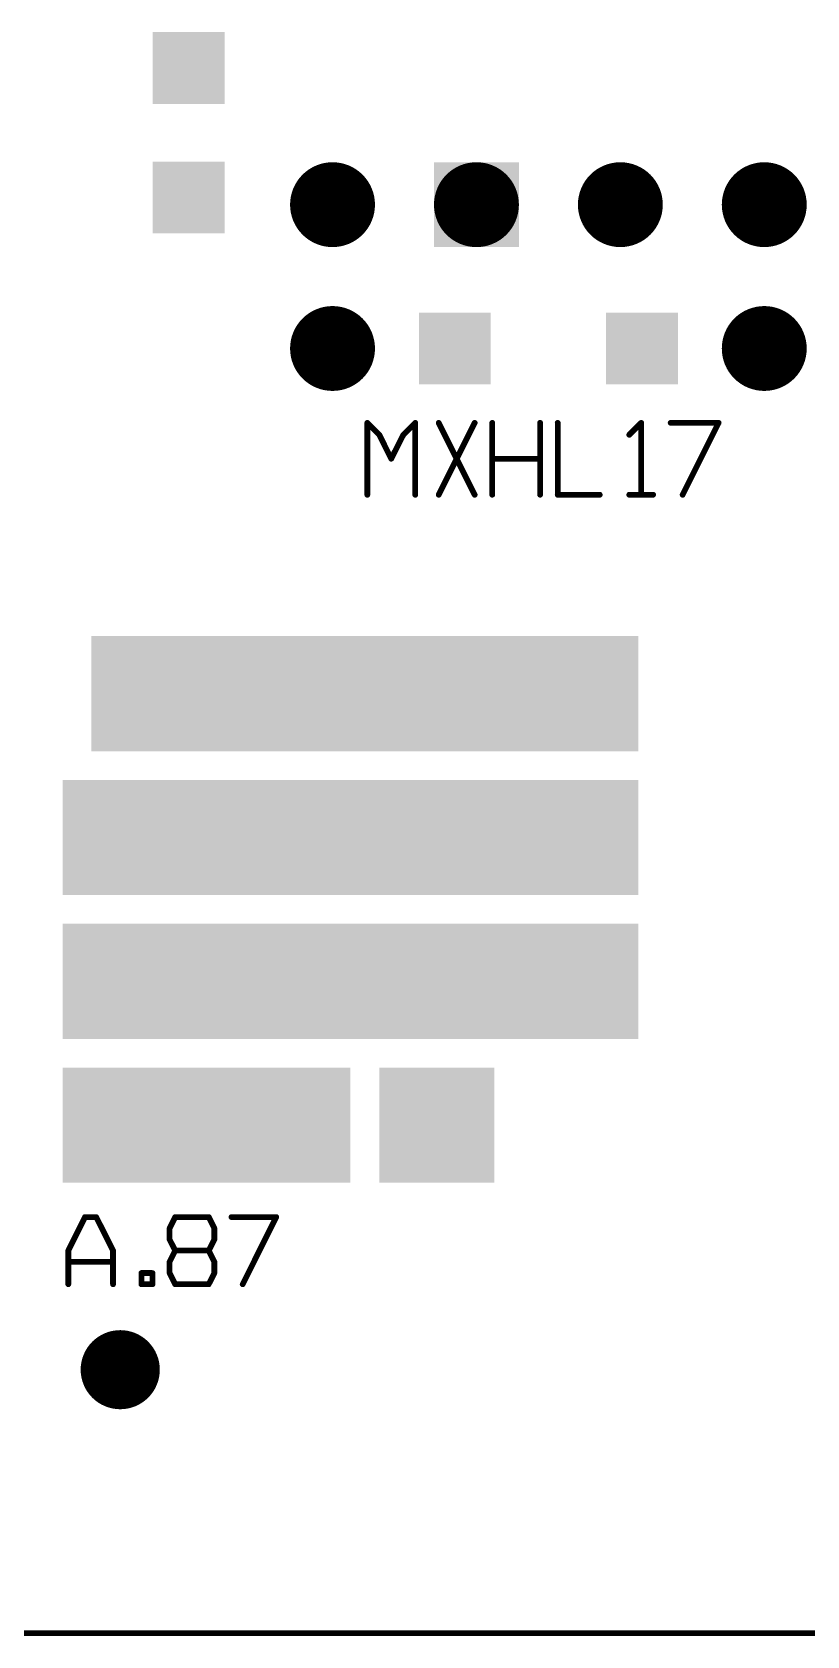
# Model space of a CAD drawing. Header units: millimetres. Extents: x 451 to 799, y 260 to 388.
# Drawn here: x 570.55 to 584.23, y 259.67 to 287.99 of the extents above; entities that cross this region are included whole.
import ezdxf

# ---------------------------------------------------------------- set-up
doc = ezdxf.new("R2010")
doc.units = ezdxf.units.MM
for name, color, linetype in [('3_A_', 4, 'Continuous'), ('4_A_', 54, 'Continuous'), ('5_A_', 7, 'Continuous'), ('8_A_', 3, 'Continuous')]:
    doc.layers.add(name, color=color, linetype=linetype)

# ---------------------------------------------------------------- blocks, each defined once
blk = doc.blocks.new('D11SQUARE2_032X2_032')
blk.add_solid([(-1.016, -1.016), (1.016, -1.016), (-1.016, 1.016), (1.016, 1.016)])
blk = doc.blocks.new('D12RECTANGLE5_08X2_032')
blk.add_solid([(-2.54, -1.016), (2.54, -1.016), (-2.54, 1.016), (2.54, 1.016)])
blk = doc.blocks.new('D13RECTANGLE9_652X2_032')
blk.add_solid([(-4.826, -1.016), (4.826, -1.016), (-4.826, 1.016), (4.826, 1.016)])
blk = doc.blocks.new('D14RECTANGLE10_16X2_032')
blk.add_solid([(-5.08, -1.016), (5.08, -1.016), (-5.08, 1.016), (5.08, 1.016)])
blk = doc.blocks.new('D21ROUND1_397X1_397')
blk.add_lwpolyline([(0.34925, 0, 0.6985, 0.6985, 1), (-0.34925, 0, 0.6985, 0.6985, 1), (0.34925, 0, 0.6985, 0.6985, 0)], format="xyseb")
blk = doc.blocks.new('D24ROUND1_4986X1_4986')
blk.add_lwpolyline([(0.37465, 0, 0.7493, 0.7493, 1), (-0.37465, 0, 0.7493, 0.7493, 1), (0.37465, 0, 0.7493, 0.7493, 0)], format="xyseb")
blk = doc.blocks.new('D16SQUARE1_27X1_27')
blk.add_solid([(-0.635, -0.635), (0.635, -0.635), (-0.635, 0.635), (0.635, 0.635)])
blk = doc.blocks.new('D41SQUARE1_4986X1_4986')
blk.add_solid([(-0.7493, -0.7493), (0.7493, -0.7493), (-0.7493, 0.7493), (0.7493, 0.7493)])

msp = doc.modelspace()

# ---------------------------------------------------------------- linework, layer by layer
at = {"layer": '5_A_'}
for points in [[(576.678, 280.881, 0.102, 0.102, 0), (576.467, 281.092, 0.102, 0.102, 0)], [(576.467, 281.092, 0.102, 0.102, 0), (576.467, 279.822, 0.102, 0.102, 0)], [(577.313, 281.092, 0.102, 0.102, 0), (577.102, 280.881, 0.102, 0.102, 0)], [(577.313, 279.822, 0.102, 0.102, 0), (577.313, 281.092, 0.102, 0.102, 0)], [(578.362, 279.822, 0.102, 0.102, 0), (577.727, 281.092, 0.102, 0.102, 0)], [(578.362, 281.092, 0.102, 0.102, 0), (577.727, 279.822, 0.102, 0.102, 0)], [(578.672, 279.822, 0.102, 0.102, 0), (578.672, 281.092, 0.102, 0.102, 0)], [(579.518, 279.822, 0.102, 0.102, 0), (579.518, 281.092, 0.102, 0.102, 0)], [(579.828, 279.822, 0.102, 0.102, 0), (579.828, 281.092, 0.102, 0.102, 0)], [(581.301, 281.092, 0.102, 0.102, 0), (581.09, 280.881, 0.102, 0.102, 0)], [(581.301, 279.822, 0.102, 0.102, 0), (581.301, 281.092, 0.102, 0.102, 0)], [(582.667, 281.092, 0.102, 0.102, 0), (581.822, 281.092, 0.102, 0.102, 0)], [(582.032, 279.822, 0.102, 0.102, 0), (582.667, 281.092, 0.102, 0.102, 0)], [(576.889, 280.457, 0.102, 0.102, 0), (576.678, 280.881, 0.102, 0.102, 0)], [(577.102, 280.881, 0.102, 0.102, 0), (576.889, 280.457, 0.102, 0.102, 0)], [(579.518, 280.457, 0.102, 0.102, 0), (578.672, 280.457, 0.102, 0.102, 0)], [(580.569, 279.822, 0.102, 0.102, 0), (579.828, 279.822, 0.102, 0.102, 0)], [(581.512, 279.822, 0.102, 0.102, 0), (581.09, 279.822, 0.102, 0.102, 0)], [(571.484, 267.066, 0.102, 0.102, 0), (571.189, 266.474, 0.102, 0.102, 0)], [(571.682, 267.066, 0.102, 0.102, 0), (571.484, 267.066, 0.102, 0.102, 0)], [(571.979, 266.474, 0.102, 0.102, 0), (571.682, 267.066, 0.102, 0.102, 0)], [(573.076, 267.066, 0.102, 0.102, 0), (572.977, 266.868, 0.102, 0.102, 0)], [(573.668, 267.066, 0.102, 0.102, 0), (573.076, 267.066, 0.102, 0.102, 0)], [(573.767, 266.868, 0.102, 0.102, 0), (573.668, 267.066, 0.102, 0.102, 0)], [(574.859, 267.066, 0.102, 0.102, 0), (574.07, 267.066, 0.102, 0.102, 0)], [(574.268, 265.88, 0.102, 0.102, 0), (574.859, 267.066, 0.102, 0.102, 0)], [(572.977, 266.868, 0.102, 0.102, 0), (572.977, 266.67, 0.102, 0.102, 0)], [(573.767, 266.67, 0.102, 0.102, 0), (573.767, 266.868, 0.102, 0.102, 0)], [(571.189, 266.474, 0.102, 0.102, 0), (571.189, 265.88, 0.102, 0.102, 0)], [(571.979, 265.88, 0.102, 0.102, 0), (571.979, 266.474, 0.102, 0.102, 0)], [(572.977, 266.67, 0.102, 0.102, 0), (573.076, 266.474, 0.102, 0.102, 0)], [(572.977, 266.276, 0.102, 0.102, 0), (573.076, 266.474, 0.102, 0.102, 0)], [(573.076, 266.474, 0.102, 0.102, 0), (573.668, 266.474, 0.102, 0.102, 0)], [(573.668, 266.474, 0.102, 0.102, 0), (573.767, 266.67, 0.102, 0.102, 0)], [(573.668, 266.474, 0.102, 0.102, 0), (573.767, 266.276, 0.102, 0.102, 0)], [(571.979, 266.276, 0.102, 0.102, 0), (571.189, 266.276, 0.102, 0.102, 0)], [(572.977, 266.078, 0.102, 0.102, 0), (572.977, 266.276, 0.102, 0.102, 0)], [(573.767, 266.276, 0.102, 0.102, 0), (573.767, 266.078, 0.102, 0.102, 0)], [(572.675, 266.078, 0.102, 0.102, 0), (572.48, 266.078, 0.102, 0.102, 0)], [(572.48, 266.078, 0.102, 0.102, 0), (572.48, 265.88, 0.102, 0.102, 0)], [(572.675, 265.88, 0.102, 0.102, 0), (572.675, 266.078, 0.102, 0.102, 0)], [(573.076, 265.88, 0.102, 0.102, 0), (572.977, 266.078, 0.102, 0.102, 0)], [(573.767, 266.078, 0.102, 0.102, 0), (573.668, 265.88, 0.102, 0.102, 0)], [(572.48, 265.88, 0.102, 0.102, 0), (572.675, 265.88, 0.102, 0.102, 0)], [(573.668, 265.88, 0.102, 0.102, 0), (573.076, 265.88, 0.102, 0.102, 0)]]:
    msp.add_lwpolyline(points, format="xyseb", dxfattribs=at)
for points in [[(576.442, 281.092, 0.0508, 0.0508, 1), (576.493, 281.092, 0.0508, 0.0508, 1), (576.442, 281.092, 0.0508, 0.0508, 0)], [(576.442, 281.092, 0.0508, 0.0508, 1), (576.493, 281.092, 0.0508, 0.0508, 1), (576.442, 281.092, 0.0508, 0.0508, 0)], [(576.442, 281.092, 0.0508, 0.0508, 1), (576.493, 281.092, 0.0508, 0.0508, 1), (576.442, 281.092, 0.0508, 0.0508, 0)], [(577.288, 281.092, 0.0508, 0.0508, 1), (577.339, 281.092, 0.0508, 0.0508, 1), (577.288, 281.092, 0.0508, 0.0508, 0)], [(577.288, 281.092, 0.0508, 0.0508, 1), (577.339, 281.092, 0.0508, 0.0508, 1), (577.288, 281.092, 0.0508, 0.0508, 0)], [(577.288, 281.092, 0.0508, 0.0508, 1), (577.339, 281.092, 0.0508, 0.0508, 1), (577.288, 281.092, 0.0508, 0.0508, 0)], [(577.702, 281.092, 0.0508, 0.0508, 1), (577.753, 281.092, 0.0508, 0.0508, 1), (577.702, 281.092, 0.0508, 0.0508, 0)], [(577.702, 281.092, 0.0508, 0.0508, 1), (577.753, 281.092, 0.0508, 0.0508, 1), (577.702, 281.092, 0.0508, 0.0508, 0)], [(578.337, 281.092, 0.0508, 0.0508, 1), (578.388, 281.092, 0.0508, 0.0508, 1), (578.337, 281.092, 0.0508, 0.0508, 0)], [(578.647, 281.092, 0.0508, 0.0508, 1), (578.697, 281.092, 0.0508, 0.0508, 1), (578.647, 281.092, 0.0508, 0.0508, 0)], [(578.647, 281.092, 0.0508, 0.0508, 1), (578.697, 281.092, 0.0508, 0.0508, 1), (578.647, 281.092, 0.0508, 0.0508, 0)], [(579.492, 281.092, 0.0508, 0.0508, 1), (579.543, 281.092, 0.0508, 0.0508, 1), (579.492, 281.092, 0.0508, 0.0508, 0)], [(579.492, 281.092, 0.0508, 0.0508, 1), (579.543, 281.092, 0.0508, 0.0508, 1), (579.492, 281.092, 0.0508, 0.0508, 0)], [(579.802, 281.092, 0.0508, 0.0508, 1), (579.853, 281.092, 0.0508, 0.0508, 1), (579.802, 281.092, 0.0508, 0.0508, 0)], [(579.802, 281.092, 0.0508, 0.0508, 1), (579.853, 281.092, 0.0508, 0.0508, 1), (579.802, 281.092, 0.0508, 0.0508, 0)], [(581.276, 281.092, 0.0508, 0.0508, 1), (581.326, 281.092, 0.0508, 0.0508, 1), (581.276, 281.092, 0.0508, 0.0508, 0)], [(581.276, 281.092, 0.0508, 0.0508, 1), (581.326, 281.092, 0.0508, 0.0508, 1), (581.276, 281.092, 0.0508, 0.0508, 0)], [(581.276, 281.092, 0.0508, 0.0508, 1), (581.326, 281.092, 0.0508, 0.0508, 1), (581.276, 281.092, 0.0508, 0.0508, 0)], [(581.796, 281.092, 0.0508, 0.0508, 1), (581.847, 281.092, 0.0508, 0.0508, 1), (581.796, 281.092, 0.0508, 0.0508, 0)], [(581.796, 281.092, 0.0508, 0.0508, 1), (581.847, 281.092, 0.0508, 0.0508, 1), (581.796, 281.092, 0.0508, 0.0508, 0)], [(582.642, 281.092, 0.0508, 0.0508, 1), (582.693, 281.092, 0.0508, 0.0508, 1), (582.642, 281.092, 0.0508, 0.0508, 0)], [(582.642, 281.092, 0.0508, 0.0508, 1), (582.693, 281.092, 0.0508, 0.0508, 1), (582.642, 281.092, 0.0508, 0.0508, 0)], [(582.642, 281.092, 0.0508, 0.0508, 1), (582.693, 281.092, 0.0508, 0.0508, 1), (582.642, 281.092, 0.0508, 0.0508, 0)], [(576.653, 280.881, 0.0508, 0.0508, 1), (576.704, 280.881, 0.0508, 0.0508, 1), (576.653, 280.881, 0.0508, 0.0508, 0)], [(576.653, 280.881, 0.0508, 0.0508, 1), (576.704, 280.881, 0.0508, 0.0508, 1), (576.653, 280.881, 0.0508, 0.0508, 0)], [(576.653, 280.881, 0.0508, 0.0508, 1), (576.704, 280.881, 0.0508, 0.0508, 1), (576.653, 280.881, 0.0508, 0.0508, 0)], [(577.077, 280.881, 0.0508, 0.0508, 1), (577.128, 280.881, 0.0508, 0.0508, 1), (577.077, 280.881, 0.0508, 0.0508, 0)], [(577.077, 280.881, 0.0508, 0.0508, 1), (577.128, 280.881, 0.0508, 0.0508, 1), (577.077, 280.881, 0.0508, 0.0508, 0)], [(577.077, 280.881, 0.0508, 0.0508, 1), (577.128, 280.881, 0.0508, 0.0508, 1), (577.077, 280.881, 0.0508, 0.0508, 0)], [(581.065, 280.881, 0.0508, 0.0508, 1), (581.116, 280.881, 0.0508, 0.0508, 1), (581.065, 280.881, 0.0508, 0.0508, 0)], [(581.065, 280.881, 0.0508, 0.0508, 1), (581.116, 280.881, 0.0508, 0.0508, 1), (581.065, 280.881, 0.0508, 0.0508, 0)], [(576.864, 280.457, 0.0508, 0.0508, 1), (576.914, 280.457, 0.0508, 0.0508, 1), (576.864, 280.457, 0.0508, 0.0508, 0)], [(576.864, 280.457, 0.0508, 0.0508, 1), (576.914, 280.457, 0.0508, 0.0508, 1), (576.864, 280.457, 0.0508, 0.0508, 0)], [(576.864, 280.457, 0.0508, 0.0508, 1), (576.914, 280.457, 0.0508, 0.0508, 1), (576.864, 280.457, 0.0508, 0.0508, 0)], [(578.647, 280.457, 0.0508, 0.0508, 1), (578.697, 280.457, 0.0508, 0.0508, 1), (578.647, 280.457, 0.0508, 0.0508, 0)], [(578.647, 280.457, 0.0508, 0.0508, 1), (578.697, 280.457, 0.0508, 0.0508, 1), (578.647, 280.457, 0.0508, 0.0508, 0)], [(579.492, 280.457, 0.0508, 0.0508, 1), (579.543, 280.457, 0.0508, 0.0508, 1), (579.492, 280.457, 0.0508, 0.0508, 0)], [(576.442, 279.822, 0.0508, 0.0508, 1), (576.493, 279.822, 0.0508, 0.0508, 1), (576.442, 279.822, 0.0508, 0.0508, 0)], [(576.442, 279.822, 0.0508, 0.0508, 1), (576.493, 279.822, 0.0508, 0.0508, 1), (576.442, 279.822, 0.0508, 0.0508, 0)], [(577.288, 279.822, 0.0508, 0.0508, 1), (577.339, 279.822, 0.0508, 0.0508, 1), (577.288, 279.822, 0.0508, 0.0508, 0)], [(577.702, 279.822, 0.0508, 0.0508, 1), (577.753, 279.822, 0.0508, 0.0508, 1), (577.702, 279.822, 0.0508, 0.0508, 0)], [(577.702, 279.822, 0.0508, 0.0508, 1), (577.753, 279.822, 0.0508, 0.0508, 1), (577.702, 279.822, 0.0508, 0.0508, 0)], [(578.337, 279.822, 0.0508, 0.0508, 1), (578.388, 279.822, 0.0508, 0.0508, 1), (578.337, 279.822, 0.0508, 0.0508, 0)], [(578.647, 279.822, 0.0508, 0.0508, 1), (578.697, 279.822, 0.0508, 0.0508, 1), (578.647, 279.822, 0.0508, 0.0508, 0)], [(579.492, 279.822, 0.0508, 0.0508, 1), (579.543, 279.822, 0.0508, 0.0508, 1), (579.492, 279.822, 0.0508, 0.0508, 0)], [(579.802, 279.822, 0.0508, 0.0508, 1), (579.853, 279.822, 0.0508, 0.0508, 1), (579.802, 279.822, 0.0508, 0.0508, 0)], [(579.802, 279.822, 0.0508, 0.0508, 1), (579.853, 279.822, 0.0508, 0.0508, 1), (579.802, 279.822, 0.0508, 0.0508, 0)], [(579.802, 279.822, 0.0508, 0.0508, 1), (579.853, 279.822, 0.0508, 0.0508, 1), (579.802, 279.822, 0.0508, 0.0508, 0)], [(580.544, 279.822, 0.0508, 0.0508, 1), (580.595, 279.822, 0.0508, 0.0508, 1), (580.544, 279.822, 0.0508, 0.0508, 0)], [(581.065, 279.822, 0.0508, 0.0508, 1), (581.116, 279.822, 0.0508, 0.0508, 1), (581.065, 279.822, 0.0508, 0.0508, 0)], [(581.065, 279.822, 0.0508, 0.0508, 1), (581.116, 279.822, 0.0508, 0.0508, 1), (581.065, 279.822, 0.0508, 0.0508, 0)], [(581.276, 279.822, 0.0508, 0.0508, 1), (581.326, 279.822, 0.0508, 0.0508, 1), (581.276, 279.822, 0.0508, 0.0508, 0)], [(581.486, 279.822, 0.0508, 0.0508, 1), (581.537, 279.822, 0.0508, 0.0508, 1), (581.486, 279.822, 0.0508, 0.0508, 0)], [(582.007, 279.822, 0.0508, 0.0508, 1), (582.058, 279.822, 0.0508, 0.0508, 1), (582.007, 279.822, 0.0508, 0.0508, 0)], [(571.458, 267.066, 0.0508, 0.0508, 1), (571.509, 267.066, 0.0508, 0.0508, 1), (571.458, 267.066, 0.0508, 0.0508, 0)], [(571.458, 267.066, 0.0508, 0.0508, 1), (571.509, 267.066, 0.0508, 0.0508, 1), (571.458, 267.066, 0.0508, 0.0508, 0)], [(571.458, 267.066, 0.0508, 0.0508, 1), (571.509, 267.066, 0.0508, 0.0508, 1), (571.458, 267.066, 0.0508, 0.0508, 0)], [(571.657, 267.066, 0.0508, 0.0508, 1), (571.707, 267.066, 0.0508, 0.0508, 1), (571.657, 267.066, 0.0508, 0.0508, 0)], [(571.657, 267.066, 0.0508, 0.0508, 1), (571.707, 267.066, 0.0508, 0.0508, 1), (571.657, 267.066, 0.0508, 0.0508, 0)], [(571.657, 267.066, 0.0508, 0.0508, 1), (571.707, 267.066, 0.0508, 0.0508, 1), (571.657, 267.066, 0.0508, 0.0508, 0)], [(573.051, 267.066, 0.0508, 0.0508, 1), (573.102, 267.066, 0.0508, 0.0508, 1), (573.051, 267.066, 0.0508, 0.0508, 0)], [(573.051, 267.066, 0.0508, 0.0508, 1), (573.102, 267.066, 0.0508, 0.0508, 1), (573.051, 267.066, 0.0508, 0.0508, 0)], [(573.051, 267.066, 0.0508, 0.0508, 1), (573.102, 267.066, 0.0508, 0.0508, 1), (573.051, 267.066, 0.0508, 0.0508, 0)], [(573.643, 267.066, 0.0508, 0.0508, 1), (573.694, 267.066, 0.0508, 0.0508, 1), (573.643, 267.066, 0.0508, 0.0508, 0)], [(573.643, 267.066, 0.0508, 0.0508, 1), (573.694, 267.066, 0.0508, 0.0508, 1), (573.643, 267.066, 0.0508, 0.0508, 0)], [(573.643, 267.066, 0.0508, 0.0508, 1), (573.694, 267.066, 0.0508, 0.0508, 1), (573.643, 267.066, 0.0508, 0.0508, 0)], [(574.044, 267.066, 0.0508, 0.0508, 1), (574.095, 267.066, 0.0508, 0.0508, 1), (574.044, 267.066, 0.0508, 0.0508, 0)], [(574.044, 267.066, 0.0508, 0.0508, 1), (574.095, 267.066, 0.0508, 0.0508, 1), (574.044, 267.066, 0.0508, 0.0508, 0)], [(574.834, 267.066, 0.0508, 0.0508, 1), (574.885, 267.066, 0.0508, 0.0508, 1), (574.834, 267.066, 0.0508, 0.0508, 0)], [(574.834, 267.066, 0.0508, 0.0508, 1), (574.885, 267.066, 0.0508, 0.0508, 1), (574.834, 267.066, 0.0508, 0.0508, 0)], [(574.834, 267.066, 0.0508, 0.0508, 1), (574.885, 267.066, 0.0508, 0.0508, 1), (574.834, 267.066, 0.0508, 0.0508, 0)], [(572.952, 266.868, 0.0508, 0.0508, 1), (573.003, 266.868, 0.0508, 0.0508, 1), (572.952, 266.868, 0.0508, 0.0508, 0)], [(572.952, 266.868, 0.0508, 0.0508, 1), (573.003, 266.868, 0.0508, 0.0508, 1), (572.952, 266.868, 0.0508, 0.0508, 0)], [(572.952, 266.868, 0.0508, 0.0508, 1), (573.003, 266.868, 0.0508, 0.0508, 1), (572.952, 266.868, 0.0508, 0.0508, 0)], [(573.742, 266.868, 0.0508, 0.0508, 1), (573.793, 266.868, 0.0508, 0.0508, 1), (573.742, 266.868, 0.0508, 0.0508, 0)], [(573.742, 266.868, 0.0508, 0.0508, 1), (573.793, 266.868, 0.0508, 0.0508, 1), (573.742, 266.868, 0.0508, 0.0508, 0)], [(573.742, 266.868, 0.0508, 0.0508, 1), (573.793, 266.868, 0.0508, 0.0508, 1), (573.742, 266.868, 0.0508, 0.0508, 0)], [(571.164, 266.474, 0.0508, 0.0508, 1), (571.215, 266.474, 0.0508, 0.0508, 1), (571.164, 266.474, 0.0508, 0.0508, 0)], [(571.164, 266.474, 0.0508, 0.0508, 1), (571.215, 266.474, 0.0508, 0.0508, 1), (571.164, 266.474, 0.0508, 0.0508, 0)], [(571.164, 266.474, 0.0508, 0.0508, 1), (571.215, 266.474, 0.0508, 0.0508, 1), (571.164, 266.474, 0.0508, 0.0508, 0)], [(571.954, 266.474, 0.0508, 0.0508, 1), (572.005, 266.474, 0.0508, 0.0508, 1), (571.954, 266.474, 0.0508, 0.0508, 0)], [(571.954, 266.474, 0.0508, 0.0508, 1), (572.005, 266.474, 0.0508, 0.0508, 1), (571.954, 266.474, 0.0508, 0.0508, 0)], [(571.954, 266.474, 0.0508, 0.0508, 1), (572.005, 266.474, 0.0508, 0.0508, 1), (571.954, 266.474, 0.0508, 0.0508, 0)], [(572.952, 266.67, 0.0508, 0.0508, 1), (573.003, 266.67, 0.0508, 0.0508, 1), (572.952, 266.67, 0.0508, 0.0508, 0)], [(572.952, 266.67, 0.0508, 0.0508, 1), (573.003, 266.67, 0.0508, 0.0508, 1), (572.952, 266.67, 0.0508, 0.0508, 0)], [(572.952, 266.67, 0.0508, 0.0508, 1), (573.003, 266.67, 0.0508, 0.0508, 1), (572.952, 266.67, 0.0508, 0.0508, 0)], [(573.051, 266.474, 0.0508, 0.0508, 1), (573.102, 266.474, 0.0508, 0.0508, 1), (573.051, 266.474, 0.0508, 0.0508, 0)], [(573.051, 266.474, 0.0508, 0.0508, 1), (573.102, 266.474, 0.0508, 0.0508, 1), (573.051, 266.474, 0.0508, 0.0508, 0)], [(573.051, 266.474, 0.0508, 0.0508, 1), (573.102, 266.474, 0.0508, 0.0508, 1), (573.051, 266.474, 0.0508, 0.0508, 0)], [(573.051, 266.474, 0.0508, 0.0508, 1), (573.102, 266.474, 0.0508, 0.0508, 1), (573.051, 266.474, 0.0508, 0.0508, 0)], [(573.051, 266.474, 0.0508, 0.0508, 1), (573.102, 266.474, 0.0508, 0.0508, 1), (573.051, 266.474, 0.0508, 0.0508, 0)], [(573.643, 266.474, 0.0508, 0.0508, 1), (573.694, 266.474, 0.0508, 0.0508, 1), (573.643, 266.474, 0.0508, 0.0508, 0)], [(573.643, 266.474, 0.0508, 0.0508, 1), (573.694, 266.474, 0.0508, 0.0508, 1), (573.643, 266.474, 0.0508, 0.0508, 0)], [(573.643, 266.474, 0.0508, 0.0508, 1), (573.694, 266.474, 0.0508, 0.0508, 1), (573.643, 266.474, 0.0508, 0.0508, 0)], [(573.643, 266.474, 0.0508, 0.0508, 1), (573.694, 266.474, 0.0508, 0.0508, 1), (573.643, 266.474, 0.0508, 0.0508, 0)], [(573.742, 266.67, 0.0508, 0.0508, 1), (573.793, 266.67, 0.0508, 0.0508, 1), (573.742, 266.67, 0.0508, 0.0508, 0)], [(573.742, 266.67, 0.0508, 0.0508, 1), (573.793, 266.67, 0.0508, 0.0508, 1), (573.742, 266.67, 0.0508, 0.0508, 0)], [(573.742, 266.67, 0.0508, 0.0508, 1), (573.793, 266.67, 0.0508, 0.0508, 1), (573.742, 266.67, 0.0508, 0.0508, 0)], [(571.164, 266.276, 0.0508, 0.0508, 1), (571.215, 266.276, 0.0508, 0.0508, 1), (571.164, 266.276, 0.0508, 0.0508, 0)], [(571.164, 266.276, 0.0508, 0.0508, 1), (571.215, 266.276, 0.0508, 0.0508, 1), (571.164, 266.276, 0.0508, 0.0508, 0)], [(571.954, 266.276, 0.0508, 0.0508, 1), (572.005, 266.276, 0.0508, 0.0508, 1), (571.954, 266.276, 0.0508, 0.0508, 0)], [(572.952, 266.276, 0.0508, 0.0508, 1), (573.003, 266.276, 0.0508, 0.0508, 1), (572.952, 266.276, 0.0508, 0.0508, 0)], [(572.952, 266.276, 0.0508, 0.0508, 1), (573.003, 266.276, 0.0508, 0.0508, 1), (572.952, 266.276, 0.0508, 0.0508, 0)], [(572.952, 266.276, 0.0508, 0.0508, 1), (573.003, 266.276, 0.0508, 0.0508, 1), (572.952, 266.276, 0.0508, 0.0508, 0)], [(573.742, 266.276, 0.0508, 0.0508, 1), (573.793, 266.276, 0.0508, 0.0508, 1), (573.742, 266.276, 0.0508, 0.0508, 0)], [(573.742, 266.276, 0.0508, 0.0508, 1), (573.793, 266.276, 0.0508, 0.0508, 1), (573.742, 266.276, 0.0508, 0.0508, 0)], [(573.742, 266.276, 0.0508, 0.0508, 1), (573.793, 266.276, 0.0508, 0.0508, 1), (573.742, 266.276, 0.0508, 0.0508, 0)], [(572.454, 266.078, 0.0508, 0.0508, 1), (572.505, 266.078, 0.0508, 0.0508, 1), (572.454, 266.078, 0.0508, 0.0508, 0)], [(572.454, 266.078, 0.0508, 0.0508, 1), (572.505, 266.078, 0.0508, 0.0508, 1), (572.454, 266.078, 0.0508, 0.0508, 0)], [(572.454, 266.078, 0.0508, 0.0508, 1), (572.505, 266.078, 0.0508, 0.0508, 1), (572.454, 266.078, 0.0508, 0.0508, 0)], [(572.65, 266.078, 0.0508, 0.0508, 1), (572.7, 266.078, 0.0508, 0.0508, 1), (572.65, 266.078, 0.0508, 0.0508, 0)], [(572.65, 266.078, 0.0508, 0.0508, 1), (572.7, 266.078, 0.0508, 0.0508, 1), (572.65, 266.078, 0.0508, 0.0508, 0)], [(572.65, 266.078, 0.0508, 0.0508, 1), (572.7, 266.078, 0.0508, 0.0508, 1), (572.65, 266.078, 0.0508, 0.0508, 0)], [(572.952, 266.078, 0.0508, 0.0508, 1), (573.003, 266.078, 0.0508, 0.0508, 1), (572.952, 266.078, 0.0508, 0.0508, 0)], [(572.952, 266.078, 0.0508, 0.0508, 1), (573.003, 266.078, 0.0508, 0.0508, 1), (572.952, 266.078, 0.0508, 0.0508, 0)], [(572.952, 266.078, 0.0508, 0.0508, 1), (573.003, 266.078, 0.0508, 0.0508, 1), (572.952, 266.078, 0.0508, 0.0508, 0)], [(573.742, 266.078, 0.0508, 0.0508, 1), (573.793, 266.078, 0.0508, 0.0508, 1), (573.742, 266.078, 0.0508, 0.0508, 0)], [(573.742, 266.078, 0.0508, 0.0508, 1), (573.793, 266.078, 0.0508, 0.0508, 1), (573.742, 266.078, 0.0508, 0.0508, 0)], [(573.742, 266.078, 0.0508, 0.0508, 1), (573.793, 266.078, 0.0508, 0.0508, 1), (573.742, 266.078, 0.0508, 0.0508, 0)], [(571.164, 265.88, 0.0508, 0.0508, 1), (571.215, 265.88, 0.0508, 0.0508, 1), (571.164, 265.88, 0.0508, 0.0508, 0)], [(571.164, 265.88, 0.0508, 0.0508, 1), (571.215, 265.88, 0.0508, 0.0508, 1), (571.164, 265.88, 0.0508, 0.0508, 0)], [(571.954, 265.88, 0.0508, 0.0508, 1), (572.005, 265.88, 0.0508, 0.0508, 1), (571.954, 265.88, 0.0508, 0.0508, 0)], [(572.454, 265.88, 0.0508, 0.0508, 1), (572.505, 265.88, 0.0508, 0.0508, 1), (572.454, 265.88, 0.0508, 0.0508, 0)], [(572.454, 265.88, 0.0508, 0.0508, 1), (572.505, 265.88, 0.0508, 0.0508, 1), (572.454, 265.88, 0.0508, 0.0508, 0)], [(572.454, 265.88, 0.0508, 0.0508, 1), (572.505, 265.88, 0.0508, 0.0508, 1), (572.454, 265.88, 0.0508, 0.0508, 0)], [(572.65, 265.88, 0.0508, 0.0508, 1), (572.7, 265.88, 0.0508, 0.0508, 1), (572.65, 265.88, 0.0508, 0.0508, 0)], [(572.65, 265.88, 0.0508, 0.0508, 1), (572.7, 265.88, 0.0508, 0.0508, 1), (572.65, 265.88, 0.0508, 0.0508, 0)], [(572.65, 265.88, 0.0508, 0.0508, 1), (572.7, 265.88, 0.0508, 0.0508, 1), (572.65, 265.88, 0.0508, 0.0508, 0)], [(573.051, 265.88, 0.0508, 0.0508, 1), (573.102, 265.88, 0.0508, 0.0508, 1), (573.051, 265.88, 0.0508, 0.0508, 0)], [(573.051, 265.88, 0.0508, 0.0508, 1), (573.102, 265.88, 0.0508, 0.0508, 1), (573.051, 265.88, 0.0508, 0.0508, 0)], [(573.051, 265.88, 0.0508, 0.0508, 1), (573.102, 265.88, 0.0508, 0.0508, 1), (573.051, 265.88, 0.0508, 0.0508, 0)], [(573.643, 265.88, 0.0508, 0.0508, 1), (573.694, 265.88, 0.0508, 0.0508, 1), (573.643, 265.88, 0.0508, 0.0508, 0)], [(573.643, 265.88, 0.0508, 0.0508, 1), (573.694, 265.88, 0.0508, 0.0508, 1), (573.643, 265.88, 0.0508, 0.0508, 0)], [(573.643, 265.88, 0.0508, 0.0508, 1), (573.694, 265.88, 0.0508, 0.0508, 1), (573.643, 265.88, 0.0508, 0.0508, 0)], [(574.242, 265.88, 0.0508, 0.0508, 1), (574.293, 265.88, 0.0508, 0.0508, 1), (574.242, 265.88, 0.0508, 0.0508, 0)]]:
    msp.add_lwpolyline(points, format="xyseb", close=True, dxfattribs=at)
at = {"layer": '8_A_'}
msp.add_lwpolyline([(525.898, 259.72, 0.102, 0.102, 0), (638.187, 259.72, 0.102, 0.102, 0)], format="xyseb", dxfattribs=at)

# ---------------------------------------------------------------- block references
at = {"layer": '3_A_'}
for name, p in [('D24ROUND1_4986X1_4986', (575.853, 284.945)), ('D24ROUND1_4986X1_4986', (578.393, 284.945)), ('D24ROUND1_4986X1_4986', (580.933, 284.945)), ('D24ROUND1_4986X1_4986', (583.473, 284.945)), ('D24ROUND1_4986X1_4986', (575.853, 282.405)), ('D24ROUND1_4986X1_4986', (583.473, 282.405)), ('D13RECTANGLE9_652X2_032', (576.424, 276.309)), ('D14RECTANGLE10_16X2_032', (576.17, 273.769)), ('D14RECTANGLE10_16X2_032', (576.17, 271.229)), ('D12RECTANGLE5_08X2_032', (573.63, 268.689)), ('D11SQUARE2_032X2_032', (577.694, 268.689)), ('D21ROUND1_397X1_397', (572.106, 264.371))]:
    msp.add_blockref(name, p, dxfattribs=at)
at = {"layer": '4_A_'}
for name, p in [('D16SQUARE1_27X1_27', (573.313, 287.358)), ('D16SQUARE1_27X1_27', (573.313, 285.072)), ('D24ROUND1_4986X1_4986', (575.853, 284.945)), ('D41SQUARE1_4986X1_4986', (578.393, 284.945)), ('D24ROUND1_4986X1_4986', (580.933, 284.945)), ('D24ROUND1_4986X1_4986', (583.473, 284.945)), ('D24ROUND1_4986X1_4986', (575.853, 282.405)), ('D16SQUARE1_27X1_27', (578.012, 282.405)), ('D16SQUARE1_27X1_27', (581.314, 282.405)), ('D24ROUND1_4986X1_4986', (583.473, 282.405)), ('D21ROUND1_397X1_397', (572.106, 264.371))]:
    msp.add_blockref(name, p, dxfattribs=at)

doc.saveas('drawing.dxf')
